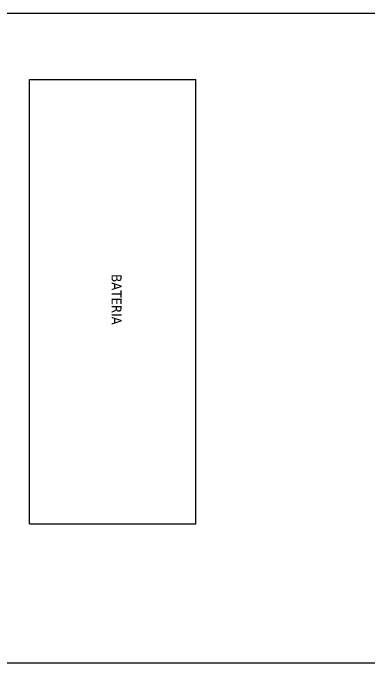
# Model space of a CAD drawing. Header units: millimetres. Extents: x 1341 to 37388, y -13954 to 1849.
# Drawn here: x 5671 to 6954, y -9904 to -7564 of the extents above; entities that cross this region are included whole.
import ezdxf
from ezdxf.enums import TextEntityAlignment as Align

# ---------------------------------------------------------------- set-up
doc = ezdxf.new("R2010")
doc.units = ezdxf.units.MM
doc.layers.add('VIEWPORT', color=1, linetype='Continuous', lineweight=25, plot=False)
doc.styles.add('Tahoma', font='tahoma.ttf')

msp = doc.modelspace()

# ---------------------------------------------------------------- linework, layer by layer
for p, q in [((2790, -7564.15), (8700, -7564.15)), ((5730, -9403.58), (5730, -7803.58)), ((5730, -7803.58), (6330, -7803.58)), ((6330, -9403.58), (6330, -7803.58)), ((5730, -9403.58), (6330, -9403.58)), ((8700, -9904.15), (2790, -9904.15))]:
    msp.add_line(p, q)

# ---------------------------------------------------------------- texts
at = {"layer": 'VIEWPORT', "style": 'Tahoma'}
msp.add_text('BATERIA', height=36, rotation=270, dxfattribs=at).set_placement((6044.06, -8504.38), align=Align.MIDDLE_LEFT)

doc.saveas('drawing.dxf')
